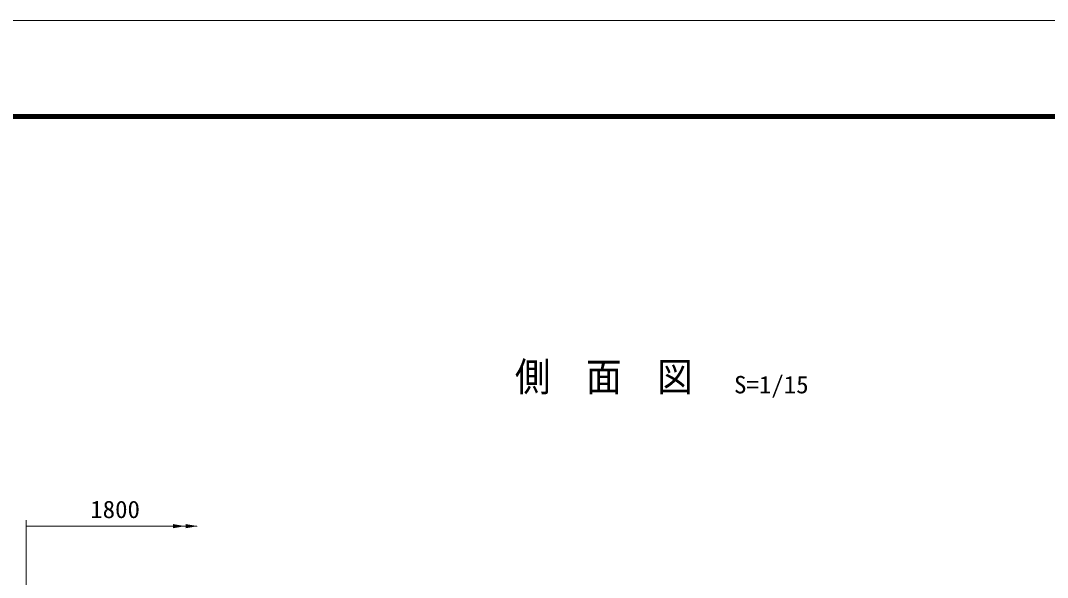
# Model space of a CAD drawing. Units: millimetres, scale not verified. Extents: x -4455 to 4455, y -3150 to 3150.
# Drawn here: x -1440 to 1117, y 1765 to 3150 of the extents above; entities that cross this region are included whole.
import ezdxf
from ezdxf.enums import TextEntityAlignment as Align

# ---------------------------------------------------------------- set-up
doc = ezdxf.new("R2010")
doc.units = ezdxf.units.MM
doc.header["$LTSCALE"] = 30
for name, color, linetype, lineweight in [('0-1_7詳細', 7, 'Continuous', 18), ('0-2_6文字', 3, 'Continuous', 9), ('0-3_5寸法', 1, 'Continuous', 18), ('1-0_D-TTL', 7, 'Continuous', 9)]:
    doc.layers.add(name, color=color, linetype=linetype, lineweight=lineweight)
doc.styles.add('ＭＳ ゴシック', font='')
doc.styles.get('ＭＳ ゴシック').set_extended_font_data('MS Gothic')

msp = doc.modelspace()

# ---------------------------------------------------------------- linework, layer by layer
at = {"layer": '0-1_7詳細', "color": 1}
msp.add_line((-1425.51, 1618.78), (-1425.51, 1907.37), dxfattribs=at)
at = {"layer": '0-3_5寸法'}
for p, q in [((-1425.51, 1892.37), (-1032.21, 1892.37)), ((-1061.17, 1892.37), (-1000.67, 1892.37))]:
    msp.add_line(p, q, dxfattribs=at)
for points in [[(-1030.21, 1892.37), (-1060.21, 1887.16), (-1060.21, 1897.58)], [(-998.67, 1892.37), (-1028.67, 1887.16), (-1028.67, 1897.58)]]:
    msp.add_solid(points, dxfattribs=at)
at = {"layer": '1-0_D-TTL', "color": 2, "lineweight": 18}
msp.add_lwpolyline([(-4454.85, 3150.21), (4454.85, 3150.21), (4454.85, -3150.21), (-4454.85, -3150.21)], close=True, dxfattribs=at)
at = {"layer": '1-0_D-TTL'}
for points in [[(-4168.47, 2916.87), (4168.47, 2916.87), (4168.47, -2916.87), (-4168.47, -2916.87)], [(-4165.81, 2914.21), (4165.81, 2914.21), (4165.81, -2914.21), (-4165.81, -2914.21)], [(-4163.16, 2911.56), (4163.16, 2911.56), (4163.16, -2911.56), (-4163.16, -2911.56)], [(-4160.51, 2908.91), (4160.51, 2908.91), (4160.51, -2908.91), (-4160.51, -2908.91)], [(-4157.86, 2906.26), (4157.86, 2906.26), (4157.86, -2906.26), (-4157.86, -2906.26)]]:
    msp.add_lwpolyline(points, close=True, dxfattribs=at)

# ---------------------------------------------------------------- texts
at = {"layer": '0-2_6文字', "color": 7, "style": 'ＭＳ ゴシック', "width": 0.9}
msp.add_text('側\u3000面\u3000図', height=72.14, dxfattribs=at).set_placement((-208.66, 2206.27), align=Align.BOTTOM_LEFT)
at = {"layer": '0-2_6文字', "style": 'ＭＳ ゴシック', "width": 1.05}
msp.add_text('S=1/15', height=43.33, dxfattribs=at).set_placement((336.93, 2209.73), align=Align.BOTTOM_LEFT)
at = {"layer": '0-3_5寸法', "color": 3, "style": 'ＭＳ ゴシック', "width": 1.05}
msp.add_text('1800', height=43.33, dxfattribs=at).set_placement((-1266.1, 1899.46), align=Align.BOTTOM_LEFT)

doc.saveas('drawing.dxf')
